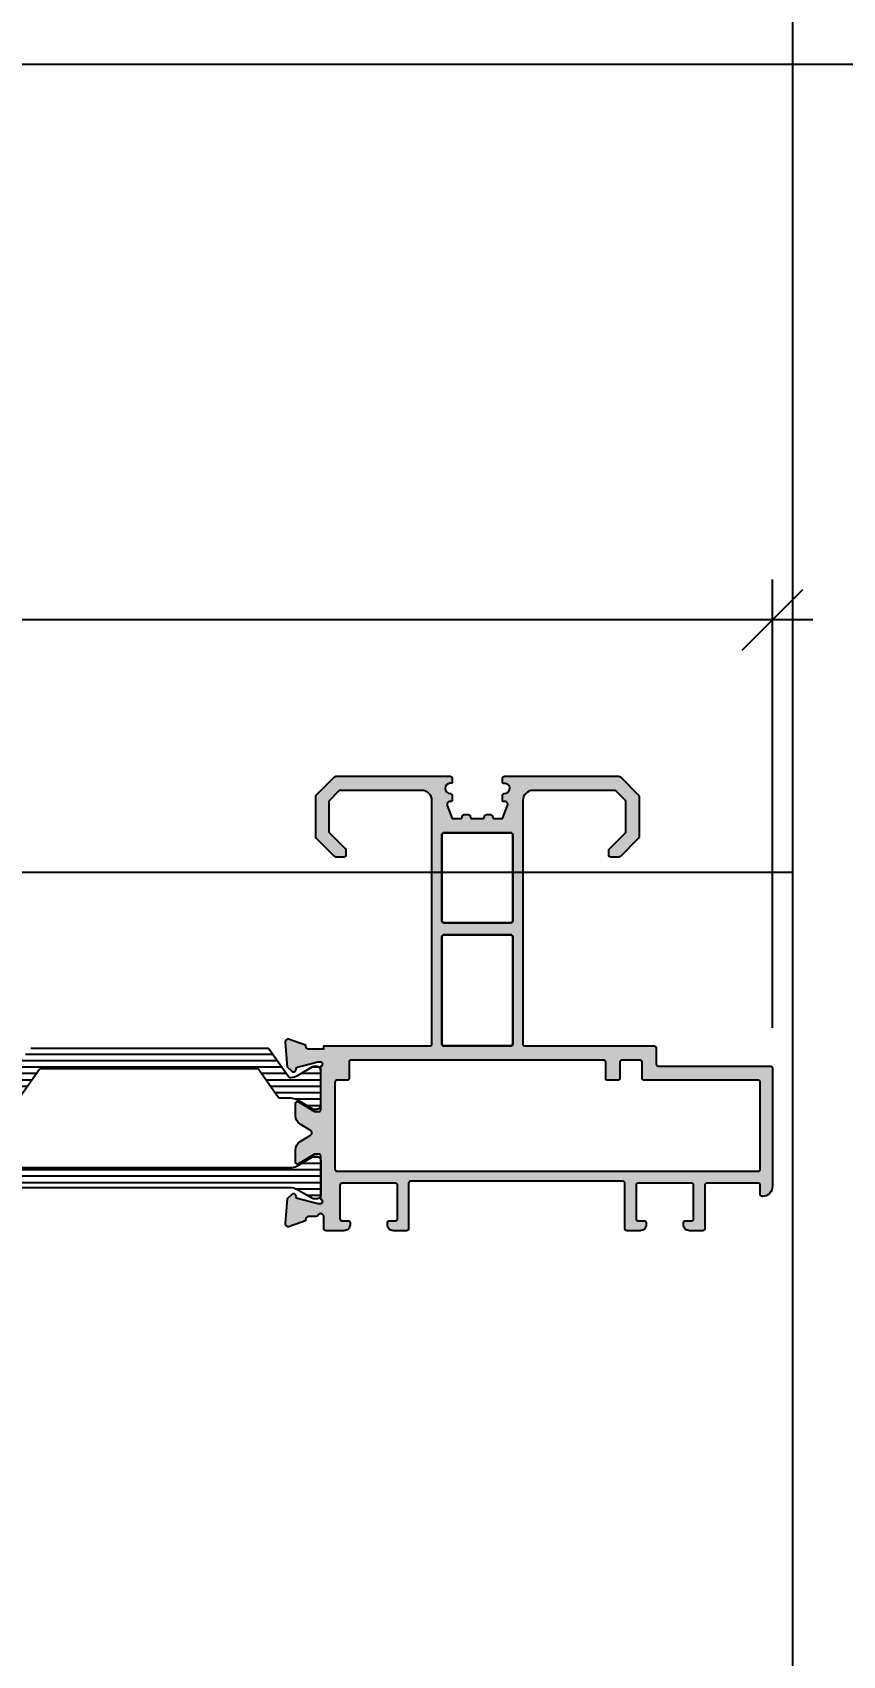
# Model space of a CAD drawing. Extents: x -4122 to 3414, y -5760 to 3840.
# Drawn here: x 758.7 to 838.8, y 3522.5 to 3683.2 of the extents above; entities that cross this region are included whole.
import ezdxf

# ---------------------------------------------------------------- set-up
doc = ezdxf.new("R2010")
doc.units = 0
doc.layers.get('0').update_dxf_attribs({"linetype": 'CONTINUOUS'})
doc.layers.get('DEFPOINTS').update_dxf_attribs({"linetype": 'CONTINUOUS'})
for name, color, linetype in [('ALUM', 7, 'CONTINUOUS'), ('DIM', 94, 'CONTINUOUS'), ('HATCH', 253, 'CONTINUOUS'), ('HATCH_PP', 254, 'CONTINUOUS'), ('PP', 7, 'CONTINUOUS'), ('UNMOVABLE', 4, 'CONTINUOUS')]:
    doc.layers.add(name, color=color, linetype=linetype)
doc.styles.add('ETEM_NAN', font='isocpeur.ttf')
doc.dimstyles.new('ETEM_ARCHITECTURE_STYLE$0', dxfattribs={"dimtxt": 2, "dimasz": 1, "dimexe": 1, "dimexo": 1, "dimgap": 1, "dimtad": 0, "dimdec": 1, "dimtxsty": 'ETEM_NAN', "dimblk": 'OBLIQUE', "dimcen": 0, "dimdle": 1, "dimclrd": 7, "dimclre": 7, "dimclrt": 7, "dimazin": 3, "dimtfac": 1, "dimtdec": 1, "dimtmove": 0, "dimatfit": 3, "dimtolj": 1, "dimtzin": 0})

# ---------------------------------------------------------------- blocks, each defined once
blk = doc.blocks.new('E_75_TEST_PAGE')
at = {"layer": 'DEFPOINTS', "color": 3}
for p, q in [((278.81, 0), (278.81, -960)), ((386.8, -160), (73.06, -160))]:
    blk.add_line(p, q, dxfattribs=at)
at = {"layer": 'DEFPOINTS'}
blk.add_line((278.81, -240), (73.06, -240), dxfattribs=at)
blk = doc.blocks.new('_OBLIQUE')
at = {"color": 0, "linetype": 'BYBLOCK'}
blk.add_line((-0.5, -0.5), (0.5, 0.5), dxfattribs=at)
blk = doc.blocks.new('*D11')
at = {"layer": 'DEFPOINTS', "color": 0}
for p in [(831.91, 3625.03), (642.11, 3608.74), (831.91, 3580.64)]:
    blk.add_point(p, dxfattribs=at)
at = {"layer": 'DIM', "color": 7}
for p, q in [((642.11, 3612.74), (642.11, 3629.03)), ((831.91, 3584.64), (831.91, 3629.03)), ((638.11, 3625.03), (724.91, 3625.03)), ((835.91, 3625.03), (749.11, 3625.03))]:
    blk.add_line(p, q, dxfattribs=at)
at = {"layer": 'DIM', "color": 7, "xscale": 6, "yscale": 6, "zscale": 6, "rotation": 180}
blk.add_blockref('_OBLIQUE', (642.11, 3625.03), dxfattribs=at)
at = {"layer": 'DIM', "color": 7, "xscale": 6, "yscale": 6, "zscale": 6}
blk.add_blockref('_OBLIQUE', (831.91, 3625.03), dxfattribs=at)
at = {"layer": 'DIM', "color": 7, "insert": (737.01, 3625.03), "char_height": 6, "attachment_point": 5, "style": 'ETEM_NAN'}
blk.add_mtext('189.8', dxfattribs=at)

msp = doc.modelspace()

# ---------------------------------------------------------------- hatches: boundary and pattern name
at = {"layer": 'HATCH'}
h = msp.add_hatch(color=256, dxfattribs=at)
h.paths.add_polyline_path([(807.21, 3583.04), (807.21, 3607.14, -0.414214), (808.21, 3608.14), (816.28, 3608.14, -0.198912), (816.42, 3608.08), (817.36, 3607.14, -0.198912), (817.41, 3607), (817.41, 3604.08, -0.198912), (817.36, 3603.94), (815.77, 3602.36, 0.198912), (815.71, 3602.21), (815.71, 3601.74, 0.414214), (815.91, 3601.54), (816.71, 3601.54, 0.198912), (816.86, 3601.6), (818.66, 3603.4, 0.198912), (818.71, 3603.54), (818.71, 3607.54, 0.198912), (818.66, 3607.68), (816.86, 3609.48, 0.198912), (816.71, 3609.54), (805.41, 3609.54, 0.414214), (805.21, 3609.34), (805.21, 3608.92, 0.438786), (805.33, 3608.83, -1.087768), (805.41, 3607.84, 0.414214), (805.21, 3607.64), (805.21, 3607.11, 0.4423), (805.34, 3607.03, -0.61011), (805.7, 3606.64), (805.21, 3605.34), (804.41, 3605.34, -0.414214), (804.21, 3605.54, 0.414214), (804.01, 3605.74), (803.61, 3605.74, 0.414213), (803.41, 3605.54, -0.414213), (803.21, 3605.34), (802.21, 3605.34, -0.414213), (802.01, 3605.54, 0.414213), (801.81, 3605.74), (801.41, 3605.74, 0.414214), (801.21, 3605.54, -0.414214), (801.01, 3605.34), (800.21, 3605.34), (799.73, 3606.64, -0.522662), (800.01, 3607.04), (800.11, 3607.04, 0.414214), (800.21, 3607.14), (800.21, 3607.64, 0.414214), (800.01, 3607.84, -1), (800.01, 3608.84), (800.11, 3608.84, 0.414214), (800.21, 3608.94), (800.21, 3609.34, 0.414214), (800.01, 3609.54), (788.71, 3609.54, 0.198912), (788.57, 3609.48), (786.77, 3607.68, 0.198912), (786.71, 3607.54), (786.71, 3603.54, 0.198912), (786.77, 3603.4), (788.57, 3601.6, 0.198912), (788.71, 3601.54), (789.51, 3601.54, 0.414214), (789.71, 3601.74), (789.71, 3602.21, 0.198912), (789.66, 3602.36), (788.07, 3603.94, -0.198912), (788.01, 3604.08), (788.01, 3607, -0.198912), (788.07, 3607.14), (789.01, 3608.08, -0.198912), (789.15, 3608.14), (797.21, 3608.14, -0.414214), (798.21, 3607.14), (798.21, 3583.04, -0.414214), (798.01, 3582.84), (787.51, 3582.84), (787.51, 3582.54), (786.01, 3582.54, -0.414214), (785.71, 3582.84), (785.71, 3582.94), (784.12, 3583.52, 0.548619), (783.72, 3583.21), (783.93, 3580.73), (784.37, 3580.3, 0.57735), (784.7, 3580.39), (784.78, 3580.67), (786.91, 3581.24), (787.21, 3581.24, -1), (787.21, 3580.84), (787.21, 3576.54, -0.414214), (787.01, 3576.34), (786.61, 3576.34), (785.02, 3577.31, 0.585007), (784.71, 3577.14), (784.71, 3575.95, 0.261824), (785.19, 3575.1), (786.18, 3574.5, -0.562186), (786.18, 3573.98), (785.19, 3573.38, 0.261824), (784.71, 3572.53), (784.71, 3571.34, 0.585007), (785.02, 3571.17), (786.61, 3572.14), (787.01, 3572.14, -0.414214), (787.21, 3571.94), (787.21, 3567.64, -1), (787.21, 3567.24), (786.91, 3567.24), (784.78, 3567.81), (784.7, 3568.09, 0.57735), (784.37, 3568.18), (783.93, 3567.75), (783.72, 3565.27, 0.548619), (784.12, 3564.96), (785.71, 3565.54), (785.71, 3565.64, -0.414214), (786.01, 3565.94), (786.76, 3565.94, 0.298217), (786.94, 3566.06, -0.812836), (787.51, 3565.94), (787.51, 3564.74, 0.414214), (787.71, 3564.54), (789.51, 3564.54, 0.414214), (790.11, 3565.14), (790.11, 3565.34, 0.414214), (789.91, 3565.54), (789.31, 3565.54, -0.414214), (789.11, 3565.74), (789.11, 3569.04, -0.414214), (789.31, 3569.24), (794.61, 3569.24, -0.414214), (794.81, 3569.04), (794.81, 3565.74, -0.414213), (794.61, 3565.54), (794.01, 3565.54, 0.414214), (793.81, 3565.34), (793.81, 3565.14, 0.414214), (794.41, 3564.54), (795.71, 3564.54, 0.414214), (795.91, 3564.74), (795.91, 3569.24, -0.414214), (796.11, 3569.44), (817.11, 3569.44, -0.414214), (817.31, 3569.24), (817.31, 3564.74, 0.414214), (817.51, 3564.54), (818.81, 3564.54, 0.414214), (819.41, 3565.14), (819.41, 3565.34, 0.414214), (819.21, 3565.54), (818.61, 3565.54, -0.414214), (818.41, 3565.74), (818.41, 3569.04, -0.414214), (818.61, 3569.24), (823.91, 3569.24, -0.414214), (824.11, 3569.04), (824.11, 3565.74, -0.414213), (823.91, 3565.54), (823.31, 3565.54, 0.414214), (823.11, 3565.34), (823.11, 3565.14, 0.414214), (823.71, 3564.54), (825.01, 3564.54, 0.414214), (825.21, 3564.74), (825.21, 3569.04, -0.414214), (825.41, 3569.24), (830.51, 3569.24, -0.414214), (830.71, 3569.04), (830.71, 3568.14, 0.414214), (830.91, 3567.94, 0.414214), (831.91, 3568.94), (831.91, 3580.64, 0.414214), (831.71, 3580.84), (820.61, 3580.84, -0.414214), (820.41, 3581.04), (820.41, 3582.64, 0.414214), (820.21, 3582.84), (807.41, 3582.84, -0.414214)])
h.paths.add_polyline_path([(799.41, 3582.84, -0.414214), (799.21, 3583.04), (799.21, 3593.64, -0.414214), (799.41, 3593.84), (806.01, 3593.84, -0.414214), (806.21, 3593.64), (806.21, 3583.04, -0.414214), (806.01, 3582.84)], flags=16)
h.paths.add_polyline_path([(815.21, 3581.44, -0.414214), (815.41, 3581.24), (815.41, 3579.64, 0.414214), (815.61, 3579.44), (816.61, 3579.44, 0.414214), (816.81, 3579.64), (816.81, 3581.24, -0.414214), (817.01, 3581.44), (818.81, 3581.44, -0.414214), (819.01, 3581.24), (819.01, 3579.64, 0.414214), (819.21, 3579.44), (830.51, 3579.44, -0.414214), (830.71, 3579.24), (830.71, 3570.64, -0.414214), (830.51, 3570.44), (788.81, 3570.44, -0.414214), (788.61, 3570.64), (788.61, 3579.24, -0.414214), (788.81, 3579.44), (789.81, 3579.44, 0.414214), (790.01, 3579.64), (790.01, 3581.24, -0.414214), (790.21, 3581.44)], flags=16)
h.paths.add_polyline_path([(799.41, 3595.04, -0.414214), (799.21, 3595.24), (799.21, 3603.74, -0.414214), (799.41, 3603.94), (806.01, 3603.94, -0.414214), (806.21, 3603.74), (806.21, 3595.24, -0.414214), (806.01, 3595.04)], flags=16)
at = {"layer": 'HATCH_PP'}
h = msp.add_hatch(dxfattribs=at)
h.set_pattern_fill('ANSI31', color=256, scale=0.2, angle=135, style=0)
edge = h.paths.add_edge_path()
edge.add_line((770.21, 3580.59), (780.91, 3580.59))
edge.add_arc((780.91, 3580.39), 0.2, 35, 90, ccw=False)
edge.add_line((781.07, 3580.51), (782.95, 3577.82))
edge.add_arc((783.2, 3577.99), 0.3, 215, 270)
edge.add_line((783.2, 3577.69), (784.23, 3577.69))
edge.add_arc((784.23, 3576.49), 1.2, 60, 90, ccw=False)
edge.add_line((784.83, 3577.53), (786.4, 3576.62))
edge.add_arc((786.51, 3576.8), 0.21, 240, 270)
edge.add_line((786.51, 3576.59), (786.81, 3576.59))
edge.add_arc((786.81, 3576.99), 0.4, 270, 360)
edge.add_line((787.21, 3576.99), (787.21, 3580.39))
edge.add_arc((786.81, 3580.39), 0.4, 0, 90)
edge.add_line((786.81, 3580.79), (786.51, 3580.79))
edge.add_arc((786.51, 3580.58), 0.21, 90, 120)
edge.add_line((786.4, 3580.76), (784.83, 3579.85))
edge.add_arc((784.23, 3580.89), 1.2, 270, 300, ccw=False)
edge.add_line((784.23, 3579.69), (784.19, 3579.69))
edge.add_arc((784.19, 3579.9), 0.21, 215, 270, ccw=False)
edge.add_line((784.02, 3579.78), (782.14, 3582.46))
edge.add_arc((781.9, 3582.29), 0.3, 35, 90)
edge.add_line((781.9, 3582.59), (770.21, 3582.59))
edge.add_line((770.21, 3582.59), (758.53, 3582.59))
edge.add_arc((758.53, 3582.29), 0.3, 90, 145)
edge.add_line((758.29, 3582.46), (756.41, 3579.78))
edge.add_arc((756.24, 3579.9), 0.21, 270, 325, ccw=False)
edge.add_line((756.24, 3579.69), (756.2, 3579.69))
edge.add_arc((756.2, 3580.89), 1.2, 240, 270, ccw=False)
edge.add_line((755.6, 3579.85), (754.02, 3580.76))
edge.add_arc((753.92, 3580.58), 0.21, 60, 90)
edge.add_line((753.92, 3580.79), (753.61, 3580.79))
edge.add_arc((753.61, 3580.39), 0.4, 90, 180)
edge.add_line((753.21, 3580.39), (753.21, 3576.99))
edge.add_arc((753.61, 3576.99), 0.4, 180, 270)
edge.add_line((753.61, 3576.59), (753.92, 3576.59))
edge.add_arc((753.92, 3576.8), 0.21, 270, 300)
edge.add_line((754.02, 3576.62), (755.6, 3577.53))
edge.add_arc((756.2, 3576.49), 1.2, 90, 120, ccw=False)
edge.add_line((756.2, 3577.69), (757.23, 3577.69))
edge.add_arc((757.23, 3577.99), 0.3, 270, 325)
edge.add_line((757.48, 3577.82), (759.36, 3580.51))
edge.add_arc((759.52, 3580.39), 0.2, 90, 145, ccw=False)
edge.add_line((759.52, 3580.59), (770.21, 3580.59))
edge = h.paths.add_edge_path()
edge.add_arc((753.61, 3571.49), 0.4, 90, 180, ccw=False)
edge.add_line((753.61, 3571.89), (753.89, 3571.89))
edge.add_arc((753.89, 3571.59), 0.3, 60, 90, ccw=False)
edge.add_line((754.04, 3571.85), (755.6, 3570.95))
edge.add_arc((756.2, 3571.99), 1.2, 240, 270)
edge.add_line((756.2, 3570.79), (784.23, 3570.79))
edge.add_arc((784.23, 3571.99), 1.2, 270, 300)
edge.add_line((784.83, 3570.95), (786.38, 3571.85))
edge.add_arc((786.53, 3571.59), 0.3, 90, 120, ccw=False)
edge.add_line((786.53, 3571.89), (786.81, 3571.89))
edge.add_arc((786.81, 3571.49), 0.4, 0, 90, ccw=False)
edge.add_line((787.21, 3571.49), (787.21, 3568.09))
edge.add_arc((786.81, 3568.09), 0.4, 270, 360, ccw=False)
edge.add_line((786.81, 3567.69), (786.53, 3567.69))
edge.add_arc((786.53, 3567.99), 0.3, 240, 270, ccw=False)
edge.add_line((786.38, 3567.73), (784.83, 3568.63))
edge.add_arc((784.23, 3567.59), 1.2, 60, 90)
edge.add_line((784.23, 3568.79), (756.2, 3568.79))
edge.add_arc((756.2, 3567.59), 1.2, 90, 120)
edge.add_line((755.6, 3568.63), (754.04, 3567.73))
edge.add_arc((753.89, 3567.99), 0.3, 270, 300, ccw=False)
edge.add_line((753.89, 3567.69), (753.61, 3567.69))
edge.add_arc((753.61, 3568.09), 0.4, 180, 270, ccw=False)
edge.add_line((753.21, 3568.09), (753.21, 3571.49))
edge = h.paths.add_edge_path()
edge.add_arc((688.61, 3571.49), 0.4, 90, 180, ccw=False)
edge.add_line((688.61, 3571.89), (688.89, 3571.89))
edge.add_arc((688.89, 3571.59), 0.3, 60, 90, ccw=False)
edge.add_line((689.04, 3571.85), (690.6, 3570.95))
edge.add_arc((691.2, 3571.99), 1.2, 240, 270)
edge.add_line((691.2, 3570.79), (719.23, 3570.79))
edge.add_arc((719.23, 3571.99), 1.2, 270, 300)
edge.add_line((719.83, 3570.95), (721.38, 3571.85))
edge.add_arc((721.53, 3571.59), 0.3, 90, 120, ccw=False)
edge.add_line((721.53, 3571.89), (721.81, 3571.89))
edge.add_arc((721.81, 3571.49), 0.4, 0, 90, ccw=False)
edge.add_line((722.21, 3571.49), (722.21, 3568.09))
edge.add_arc((721.81, 3568.09), 0.4, 270, 360, ccw=False)
edge.add_line((721.81, 3567.69), (721.53, 3567.69))
edge.add_arc((721.53, 3567.99), 0.3, 240, 270, ccw=False)
edge.add_line((721.38, 3567.73), (719.83, 3568.63))
edge.add_arc((719.23, 3567.59), 1.2, 60, 90)
edge.add_line((719.23, 3568.79), (691.2, 3568.79))
edge.add_arc((691.2, 3567.59), 1.2, 90, 120)
edge.add_line((690.6, 3568.63), (689.04, 3567.73))
edge.add_arc((688.89, 3567.99), 0.3, 270, 300, ccw=False)
edge.add_line((688.89, 3567.69), (688.61, 3567.69))
edge.add_arc((688.61, 3568.09), 0.4, 180, 270, ccw=False)
edge.add_line((688.21, 3568.09), (688.21, 3571.49))
edge = h.paths.add_edge_path()
edge.add_line((705.21, 3580.59), (715.91, 3580.59))
edge.add_arc((715.91, 3580.39), 0.2, 35, 90, ccw=False)
edge.add_line((716.07, 3580.51), (717.95, 3577.82))
edge.add_arc((718.2, 3577.99), 0.3, 215, 270)
edge.add_line((718.2, 3577.69), (719.23, 3577.69))
edge.add_arc((719.23, 3576.49), 1.2, 60, 90, ccw=False)
edge.add_line((719.83, 3577.53), (721.4, 3576.62))
edge.add_arc((721.51, 3576.8), 0.21, 240, 270)
edge.add_line((721.51, 3576.59), (721.81, 3576.59))
edge.add_arc((721.81, 3576.99), 0.4, 270, 360)
edge.add_line((722.21, 3576.99), (722.21, 3580.39))
edge.add_arc((721.81, 3580.39), 0.4, 0, 90)
edge.add_line((721.81, 3580.79), (721.51, 3580.79))
edge.add_arc((721.51, 3580.58), 0.21, 90, 120)
edge.add_line((721.4, 3580.76), (719.83, 3579.85))
edge.add_arc((719.23, 3580.89), 1.2, 270, 300, ccw=False)
edge.add_line((719.23, 3579.69), (719.19, 3579.69))
edge.add_arc((719.19, 3579.9), 0.21, 215, 270, ccw=False)
edge.add_line((719.02, 3579.78), (717.14, 3582.46))
edge.add_arc((716.9, 3582.29), 0.3, 35, 90)
edge.add_line((716.9, 3582.59), (705.21, 3582.59))
edge.add_line((705.21, 3582.59), (693.53, 3582.59))
edge.add_arc((693.53, 3582.29), 0.3, 90, 145)
edge.add_line((693.29, 3582.46), (691.41, 3579.78))
edge.add_arc((691.24, 3579.9), 0.21, 270, 325, ccw=False)
edge.add_line((691.24, 3579.69), (691.2, 3579.69))
edge.add_arc((691.2, 3580.89), 1.2, 240, 270, ccw=False)
edge.add_line((690.6, 3579.85), (689.02, 3580.76))
edge.add_arc((688.92, 3580.58), 0.21, 60, 90)
edge.add_line((688.92, 3580.79), (688.61, 3580.79))
edge.add_arc((688.61, 3580.39), 0.4, 90, 180)
edge.add_line((688.21, 3580.39), (688.21, 3576.99))
edge.add_arc((688.61, 3576.99), 0.4, 180, 270)
edge.add_line((688.61, 3576.59), (688.92, 3576.59))
edge.add_arc((688.92, 3576.8), 0.21, 270, 300)
edge.add_line((689.02, 3576.62), (690.6, 3577.53))
edge.add_arc((691.2, 3576.49), 1.2, 90, 120, ccw=False)
edge.add_line((691.2, 3577.69), (692.23, 3577.69))
edge.add_arc((692.23, 3577.99), 0.3, 270, 325)
edge.add_line((692.48, 3577.82), (694.36, 3580.51))
edge.add_arc((694.52, 3580.39), 0.2, 90, 145, ccw=False)
edge.add_line((694.52, 3580.59), (705.21, 3580.59))

# ---------------------------------------------------------------- linework, layer by layer
at = {"layer": 'ALUM'}
for points in [[(831.91, 3580.64), (831.91, 3568.94, -0.414214), (830.91, 3567.94, -0.414214), (830.71, 3568.14), (830.71, 3569.04, 0.414214), (830.51, 3569.24), (825.41, 3569.24, 0.414214), (825.21, 3569.04), (825.21, 3564.74, -0.414214), (825.01, 3564.54), (823.71, 3564.54, -0.414214), (823.11, 3565.14), (823.11, 3565.34, -0.414214), (823.31, 3565.54), (823.91, 3565.54, 0.414214), (824.11, 3565.74), (824.11, 3569.04, 0.415687), (823.91, 3569.24), (818.61, 3569.24, 0.415687), (818.41, 3569.04), (818.41, 3565.74, 0.414214), (818.61, 3565.54), (819.21, 3565.54, -0.414214), (819.41, 3565.34), (819.41, 3565.14, -0.414214), (818.81, 3564.54), (817.51, 3564.54, -0.414214), (817.31, 3564.74), (817.31, 3569.24, 0.414214), (817.11, 3569.44), (796.11, 3569.44, 0.414214), (795.91, 3569.24), (795.91, 3564.74, -0.414214), (795.71, 3564.54), (794.41, 3564.54, -0.414214), (793.81, 3565.14), (793.81, 3565.34, -0.414214), (794.01, 3565.54), (794.61, 3565.54, 0.414214), (794.81, 3565.74), (794.81, 3569.04, 0.415687), (794.61, 3569.24), (789.31, 3569.24, 0.414214), (789.11, 3569.04), (789.11, 3565.74, 0.414214), (789.31, 3565.54), (789.91, 3565.54, -0.414214), (790.11, 3565.34), (790.11, 3565.14, -0.414214), (789.51, 3564.54), (787.71, 3564.54, -0.414214), (787.51, 3564.74), (787.51, 3565.94, 0.812836), (786.94, 3566.06, -0.298217), (786.76, 3565.94), (786.01, 3565.94, 0.414214), (785.71, 3565.64), (785.71, 3565.54), (784.12, 3564.96, -0.548619), (783.72, 3565.27), (783.93, 3567.75), (784.37, 3568.18, -0.57735), (784.7, 3568.09), (784.78, 3567.81), (786.91, 3567.24), (787.21, 3567.24, 1), (787.21, 3567.64), (787.21, 3571.94, 0.414214), (787.01, 3572.14), (786.61, 3572.14), (785.02, 3571.17, -0.585007), (784.71, 3571.34), (784.71, 3572.53, -0.261824), (785.19, 3573.38), (786.18, 3573.98, 0.562186), (786.18, 3574.5), (785.19, 3575.1, -0.261824), (784.71, 3575.95), (784.71, 3577.14, -0.585007), (785.02, 3577.31), (786.61, 3576.34), (787.01, 3576.34, 0.414214), (787.21, 3576.54), (787.21, 3580.84, 1), (787.21, 3581.24), (786.91, 3581.24), (784.78, 3580.67), (784.7, 3580.39, -0.57735), (784.37, 3580.3), (783.93, 3580.73), (783.72, 3583.21, -0.548619), (784.12, 3583.52), (785.71, 3582.94), (785.71, 3582.84, 0.414214), (786.01, 3582.54), (787.51, 3582.54), (787.51, 3582.84), (798.01, 3582.84, 0.414214), (798.21, 3583.04), (798.21, 3607.14, 0.414214), (797.21, 3608.14), (789.15, 3608.14, 0.198912), (789.01, 3608.08), (788.07, 3607.14, 0.198912), (788.01, 3607), (788.01, 3604.08, 0.198912), (788.07, 3603.94), (789.66, 3602.36, -0.198912), (789.71, 3602.21), (789.71, 3601.74, -0.414214), (789.51, 3601.54), (788.71, 3601.54, -0.198912), (788.57, 3601.6), (786.77, 3603.4, -0.198912), (786.71, 3603.54), (786.71, 3607.54, -0.198912), (786.77, 3607.68), (788.57, 3609.48, -0.198912), (788.71, 3609.54), (800.01, 3609.54, -0.414214), (800.21, 3609.34), (800.21, 3608.94, -0.414214), (800.11, 3608.84), (800.01, 3608.84, 1), (800.01, 3607.84, -0.414214), (800.21, 3607.64), (800.21, 3607.14, -0.414214), (800.11, 3607.04), (800.01, 3607.04, 0.522662), (799.73, 3606.64), (800.21, 3605.34), (801.01, 3605.34, 0.414214), (801.21, 3605.54, -0.414214), (801.41, 3605.74), (801.81, 3605.74, -0.414213), (802.01, 3605.54, 0.414213), (802.21, 3605.34), (803.21, 3605.34, 0.414213), (803.41, 3605.54, -0.414213), (803.61, 3605.74), (804.01, 3605.74, -0.414214), (804.21, 3605.54, 0.414214), (804.41, 3605.34), (805.21, 3605.34), (805.7, 3606.64, 0.60332), (805.34, 3607.03, -0.541661), (805.21, 3607.14), (805.21, 3607.64, -0.414214), (805.41, 3607.84, 1.086182), (805.33, 3608.83, -0.494877), (805.21, 3608.94), (805.21, 3609.34, -0.414214), (805.41, 3609.54), (816.71, 3609.54, -0.198912), (816.86, 3609.48), (818.66, 3607.68, -0.198912), (818.71, 3607.54), (818.71, 3603.54, -0.198912), (818.66, 3603.4), (816.86, 3601.6, -0.198912), (816.71, 3601.54), (815.91, 3601.54, -0.414214), (815.71, 3601.74), (815.71, 3602.21, -0.198912), (815.77, 3602.36), (817.36, 3603.94, 0.198912), (817.41, 3604.08), (817.41, 3607, 0.198912), (817.36, 3607.14), (816.42, 3608.08, 0.198912), (816.28, 3608.14), (808.21, 3608.14, 0.414214), (807.21, 3607.14), (807.21, 3583.04, 0.414214), (807.41, 3582.84), (820.21, 3582.84, -0.414214), (820.41, 3582.64), (820.41, 3581.04, 0.414214), (820.61, 3580.84), (831.71, 3580.84, -0.414214)], [(806.01, 3603.94, -0.414214), (806.21, 3603.74), (806.21, 3595.24, -0.414214), (806.01, 3595.04), (799.41, 3595.04, -0.414214), (799.21, 3595.24), (799.21, 3603.74, -0.414214), (799.41, 3603.94)], [(806.01, 3595.04, 0.414214), (806.21, 3595.24), (806.21, 3603.74, 0.414214), (806.01, 3603.94), (799.41, 3603.94, 0.414214), (799.21, 3603.74), (799.21, 3595.24, 0.414214), (799.41, 3595.04)], [(806.01, 3593.84, -0.414214), (806.21, 3593.64), (806.21, 3583.04, -0.414214), (806.01, 3582.84), (799.41, 3582.84, -0.414214), (799.21, 3583.04), (799.21, 3593.64, -0.414214), (799.41, 3593.84)], [(806.01, 3582.84, 0.414214), (806.21, 3583.04), (806.21, 3593.64, 0.414214), (806.01, 3593.84), (799.41, 3593.84, 0.414214), (799.21, 3593.64), (799.21, 3583.04, 0.414214), (799.41, 3582.84)], [(817.01, 3581.44, 0.414214), (816.81, 3581.24), (816.81, 3579.64, -0.414214), (816.61, 3579.44), (815.61, 3579.44, -0.414214), (815.41, 3579.64), (815.41, 3581.24, 0.414214), (815.21, 3581.44), (790.21, 3581.44, 0.414214), (790.01, 3581.24), (790.01, 3579.64, -0.414214), (789.81, 3579.44), (788.81, 3579.44, 0.414214), (788.61, 3579.24), (788.61, 3570.64, 0.414214), (788.81, 3570.44), (830.51, 3570.44, 0.414214), (830.71, 3570.64), (830.71, 3579.24, 0.414214), (830.51, 3579.44), (819.21, 3579.44), (819.21, 3579.44, -0.414214), (819.01, 3579.64), (819.01, 3581.24, 0.414214), (818.81, 3581.44)]]:
    msp.add_lwpolyline(points, format="xyb", close=True, dxfattribs=at)
at = {"layer": 'PP'}
msp.add_lwpolyline([(757.48, 3577.82), (759.36, 3580.51, -0.244698), (759.52, 3580.59), (770.21, 3580.59), (780.91, 3580.59, -0.244698), (781.07, 3580.51), (782.95, 3577.82, 0.244698), (783.2, 3577.69), (784.23, 3577.69, -0.131652), (784.83, 3577.53), (786.4, 3576.62, 0.131652), (786.51, 3576.59), (786.81, 3576.59, 0.414214), (787.21, 3576.99), (787.21, 3580.39, 0.414214), (786.81, 3580.79), (786.51, 3580.79, 0.131652), (786.4, 3580.76), (784.83, 3579.85, -0.131652), (784.23, 3579.69), (784.19, 3579.69, -0.244698), (784.02, 3579.78), (782.14, 3582.46, 0.244698), (781.9, 3582.59), (770.21, 3582.59), (758.53, 3582.59, 0.244698)], format="xyb", dxfattribs=at)
msp.add_lwpolyline([(753.21, 3571.49, -0.414214), (753.61, 3571.89), (753.89, 3571.89, -0.131652), (754.04, 3571.85), (755.6, 3570.95, 0.131652), (756.2, 3570.79), (784.23, 3570.79, 0.131652), (784.83, 3570.95), (786.38, 3571.85, -0.131652), (786.53, 3571.89), (786.81, 3571.89, -0.414214), (787.21, 3571.49), (787.21, 3568.09, -0.414214), (786.81, 3567.69), (786.53, 3567.69, -0.131652), (786.38, 3567.73), (784.83, 3568.63, 0.131652), (784.23, 3568.79), (756.2, 3568.79, 0.131652), (755.6, 3568.63), (754.04, 3567.73, -0.131652), (753.89, 3567.69), (753.61, 3567.69, -0.414214), (753.21, 3568.09)], format="xyb", close=True, dxfattribs=at)

# ---------------------------------------------------------------- block references
at = {"layer": 'UNMOVABLE'}
msp.add_blockref('E_75_TEST_PAGE', (555.08, 3840), dxfattribs=at)

# ---------------------------------------------------------------- dimensions: what is measured, and where the dimension line sits
at = {"layer": 'DIM'}
dim = msp.add_linear_dim(base=(831.91, 3625.03), p1=(642.11, 3608.74), p2=(831.91, 3580.64), dimstyle='ETEM_ARCHITECTURE_STYLE$0', override={"dimscale": 4, "dimtxt": 1.5, "dimasz": 1.5, "dimtp": 0.1, "dimtm": 0.1, "dimtfac": 0.71, "dimtolj": 0}, dxfattribs=at)
dim.commit()
dim.dimension.update_dxf_attribs({"geometry": '*D11', "text_midpoint": (737.01, 3625.03)})

doc.saveas('drawing.dxf')
